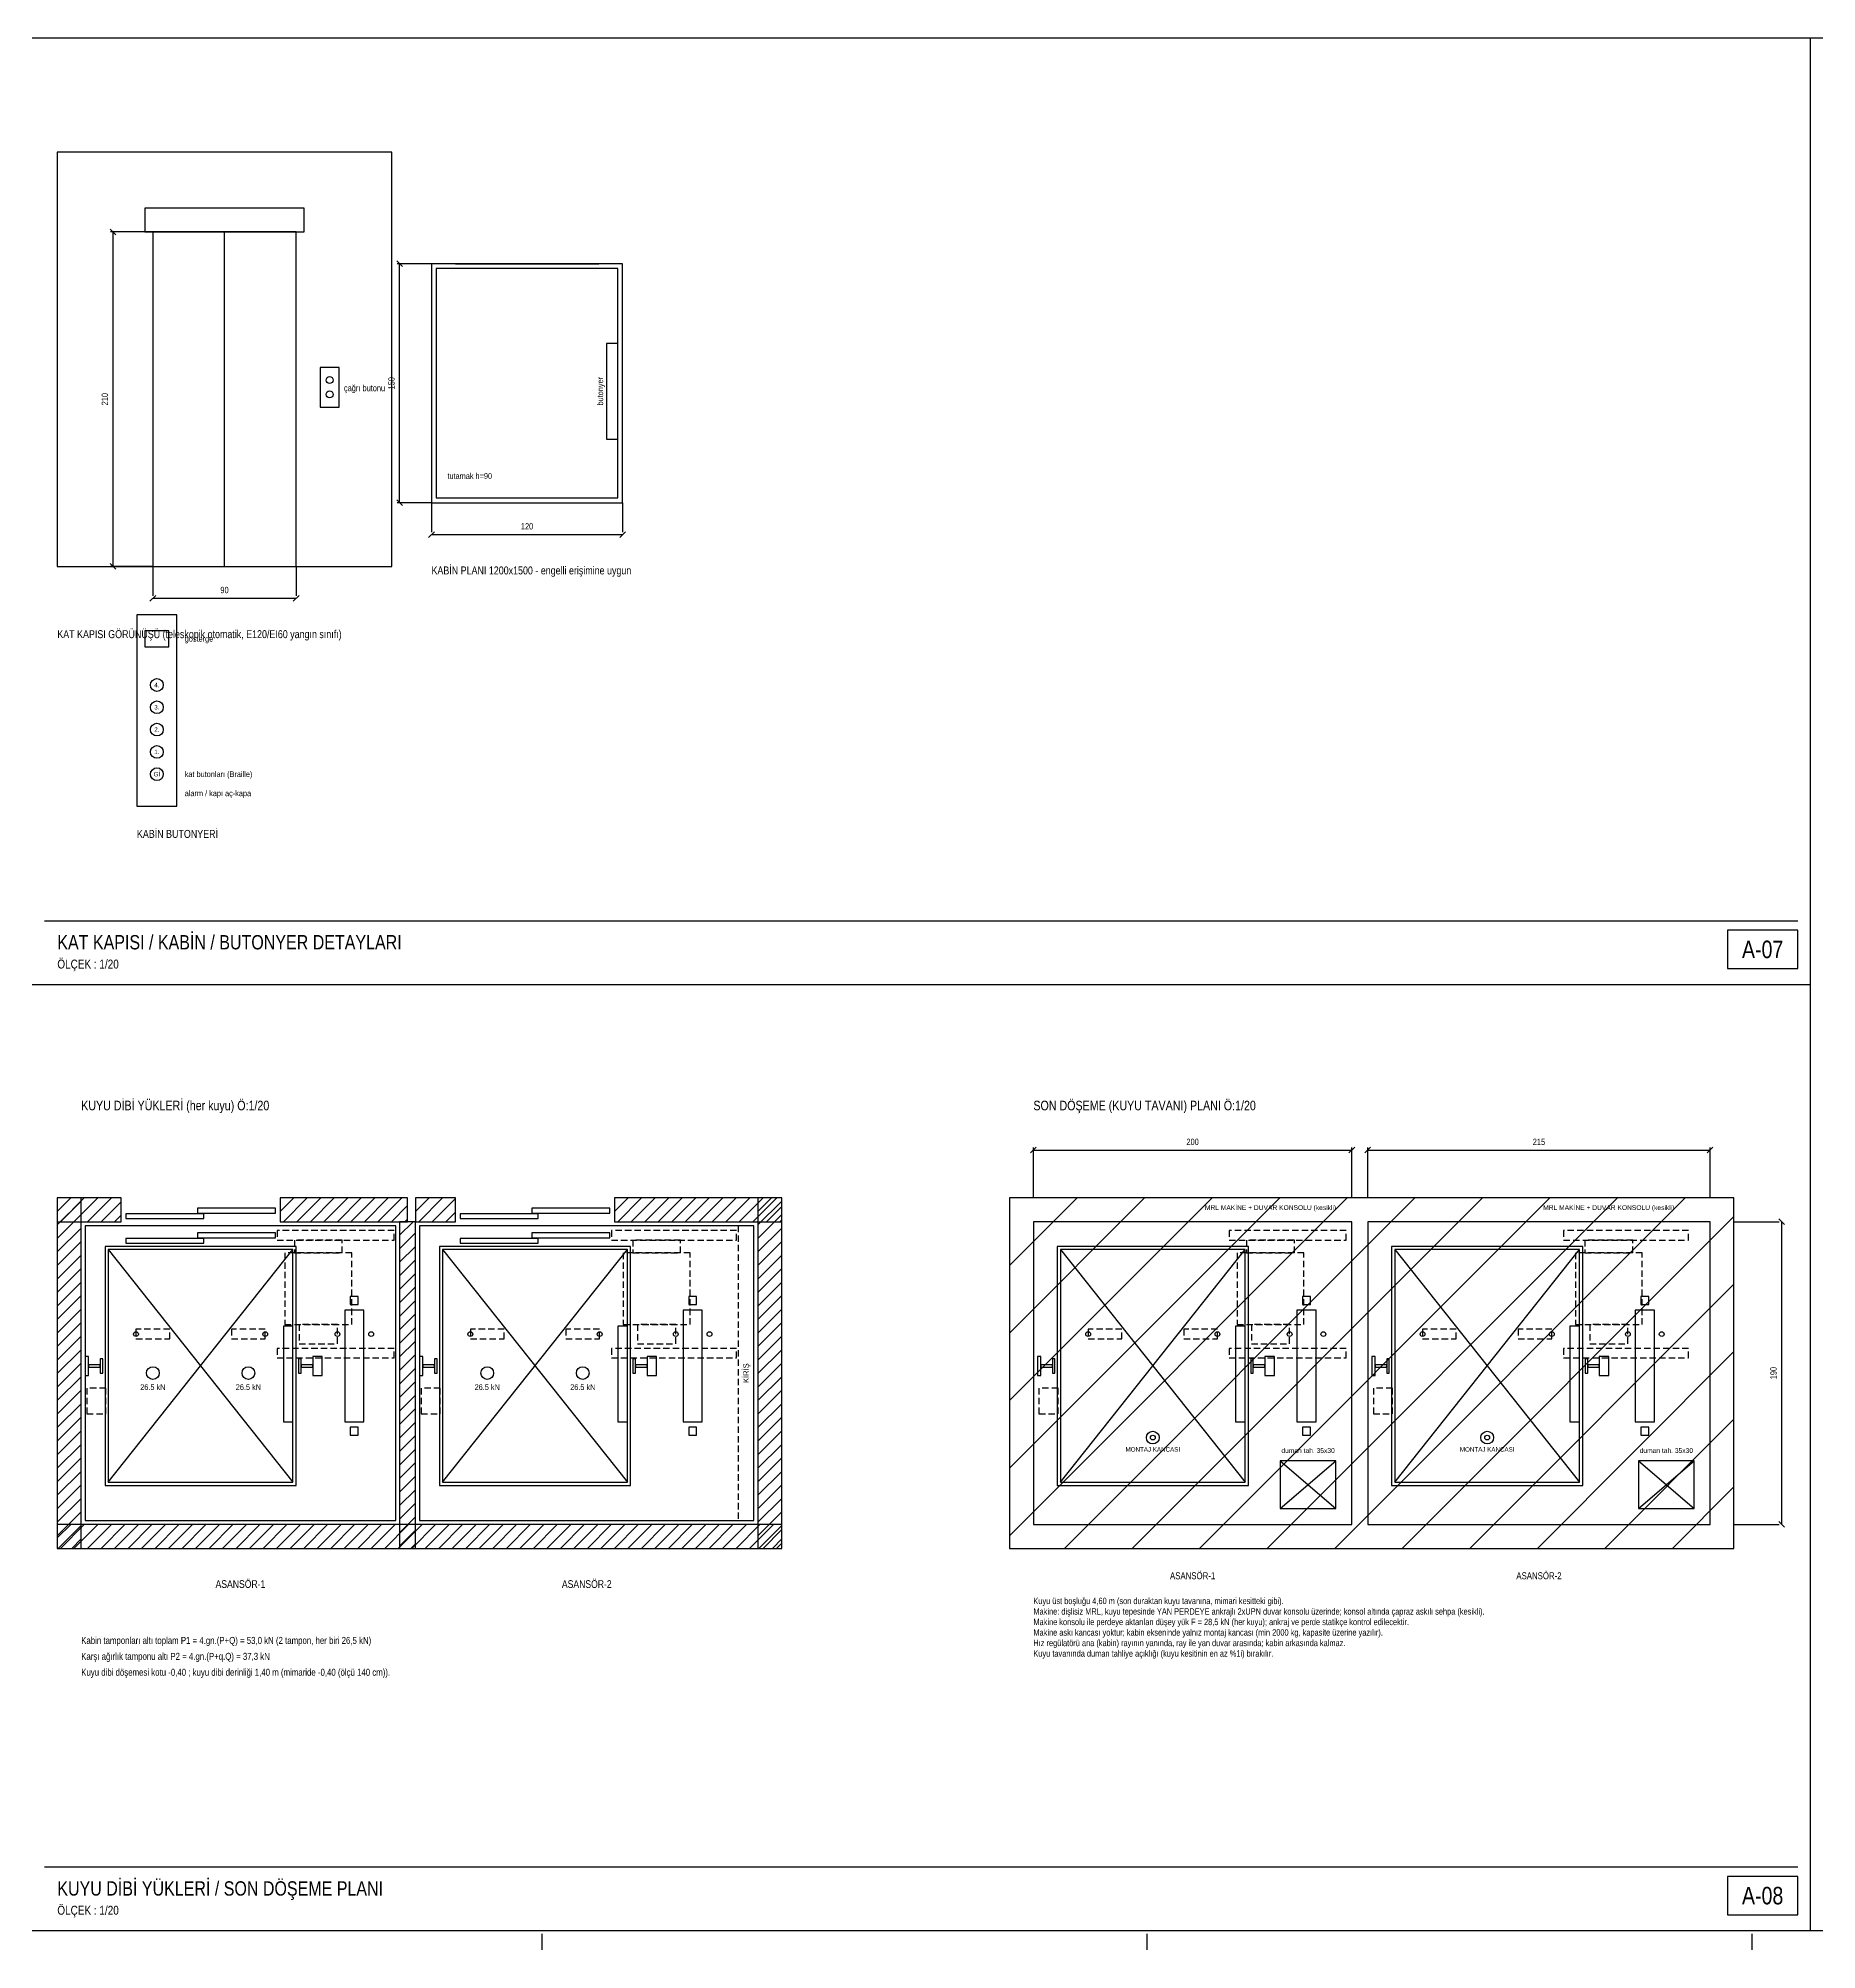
# Model space of a CAD drawing. Header units: centimetres. Extents: x 0 to 12309, y -30 to 2970.
# Drawn here: x 5009 to 7801, y -30 to 2970 of the extents above; entities that cross this region are included whole.
import ezdxf
from ezdxf.enums import TextEntityAlignment as Align

# ---------------------------------------------------------------- set-up
doc = ezdxf.new("R2010")
doc.units = ezdxf.units.CM
doc.linetypes.add('CENTER', pattern=[40, 25, -5, 5, -5])
doc.linetypes.add('DASHED', pattern=[15, 10, -5])
for name, color, linetype in [('SCOTT-ANTET', 4, 'CONTINUOUS'), ('SCOTT-BASLIK', 5, 'CONTINUOUS'), ('SCOTT-CERCEVE', 7, 'CONTINUOUS'), ('SCOTT-DUVAR', 7, 'CONTINUOUS'), ('SCOTT-EKSEN', 8, 'CENTER'), ('SCOTT-HALAT', 6, 'CONTINUOUS'), ('SCOTT-KA', 30, 'CONTINUOUS'), ('SCOTT-KABIN', 5, 'CONTINUOUS'), ('SCOTT-KAPI', 3, 'CONTINUOUS'), ('SCOTT-KIRIS', 1, 'DASHED'), ('SCOTT-MOTOR', 6, 'CONTINUOUS'), ('SCOTT-MOTOR-GIZLI', 6, 'DASHED'), ('SCOTT-OLCU', 3, 'CONTINUOUS'), ('SCOTT-RAY', 1, 'CONTINUOUS'), ('SCOTT-SIVA', 8, 'CONTINUOUS'), ('SCOTT-TARAMA', 8, 'CONTINUOUS'), ('SCOTT-YAZI', 4, 'CONTINUOUS'), ('SCOTT-YUK', 1, 'CONTINUOUS')]:
    doc.layers.add(name, color=color, linetype=linetype)
doc.styles.get("Standard").update_dxf_attribs({"font": 'arial.ttf', "width": 0.8})

msp = doc.modelspace()

# ---------------------------------------------------------------- linework, layer by layer
at = {"layer": 'SCOTT-ANTET'}
for p, q in [((5018.9, 1585), (7771.4, 1585)), ((5018.9, 100), (7771.4, 100))]:
    msp.add_line(p, q, dxfattribs=at)
for points in [[(7661.4, 1510), (7771.4, 1510), (7771.4, 1570), (7661.4, 1570)], [(7661.4, 25), (7771.4, 25), (7771.4, 85), (7661.4, 85)]]:
    msp.add_lwpolyline(points, close=True, dxfattribs=at)
at = {"layer": 'SCOTT-CERCEVE'}
for p, q in [((7791.4, 0), (7791.4, 2970)), ((4998.9, 1485), (7791.4, 1485))]:
    msp.add_line(p, q, dxfattribs=at)
for points in [[(0, 0), (12308.9, 0), (12308.9, 2970), (0, 2970)], [(100, 0), (12283.9, 0), (12283.9, 2970), (100, 2970)]]:
    msp.add_lwpolyline(points, close=True, dxfattribs=at)
at = {"layer": 'SCOTT-DUVAR'}
for points in [[(5038.9, 2141), (5563.9, 2141), (5563.9, 2791), (5038.9, 2791)], [(5038.9, 600), (5076.4, 600), (5076.4, 1150), (5038.9, 1150)], [(5038.9, 1112.5), (5138.9, 1112.5), (5138.9, 1150), (5038.9, 1150)], [(5388.9, 1112.5), (5588.9, 1112.5), (5588.9, 1150), (5388.9, 1150)], [(5601.4, 1112.5), (5663.9, 1112.5), (5663.9, 1150), (5601.4, 1150)], [(5913.9, 1112.5), (6176.4, 1112.5), (6176.4, 1150), (5913.9, 1150)], [(6138.9, 600), (6176.4, 600), (6176.4, 1150), (6138.9, 1150)], [(6533.9, 600), (7671.4, 600), (7671.4, 1150), (6533.9, 1150)], [(5576.4, 600), (5601.4, 600), (5601.4, 1112.5), (5576.4, 1112.5)], [(5038.9, 600), (6176.4, 600), (6176.4, 637.5), (5038.9, 637.5)]]:
    msp.add_lwpolyline(points, close=True, dxfattribs=at)
at = {"layer": 'SCOTT-EKSEN'}
for p, q in [((5800, -30), (5800, -5)), ((6750, -30), (6750, -5)), ((7700, -30), (7700, -5))]:
    msp.add_line(p, q, dxfattribs=at)
at = {"layer": 'SCOTT-HALAT'}
for centre in [(5162.4, 936.2), (5365.4, 936.2), (5478.7, 936.2), (5531.7, 936.2), (5687.4, 936.2), (5890.4, 936.2), (6009.9, 936.2), (6062.9, 936.2), (6657.4, 936.2), (6860.4, 936.2), (6973.7, 936.2), (7026.7, 936.2), (7182.4, 936.2), (7385.4, 936.2), (7504.9, 936.2), (7557.9, 936.2)]:
    msp.add_circle(centre, 3.75, dxfattribs=at)
at = {"layer": 'SCOTT-KA'}
for points in [[(5490.2, 798.8), (5520.2, 798.8), (5520.2, 973.8), (5490.2, 973.8)], [(6021.4, 798.8), (6051.4, 798.8), (6051.4, 973.8), (6021.4, 973.8)], [(6985.2, 798.8), (7015.2, 798.8), (7015.2, 973.8), (6985.2, 973.8)], [(7516.4, 798.8), (7546.4, 798.8), (7546.4, 973.8), (7516.4, 973.8)]]:
    msp.add_lwpolyline(points, close=True, dxfattribs=at)
at = {"layer": 'SCOTT-KABIN'}
for p, q in [((5633.9, 2466), (5633.9, 2466)), ((5118.9, 703.8), (5408.9, 1068.8)), ((5118.9, 1068.8), (5408.9, 703.8)), ((5643.9, 703.8), (5933.9, 1068.8)), ((5643.9, 1068.8), (5933.9, 703.8)), ((6613.9, 703.8), (6903.9, 1068.8)), ((6613.9, 1068.8), (6903.9, 703.8)), ((7138.9, 703.8), (7428.9, 1068.8)), ((7138.9, 1068.8), (7428.9, 703.8))]:
    msp.add_line(p, q, dxfattribs=at)
for points in [[(5626.4, 2241), (5926.4, 2241), (5926.4, 2616), (5626.4, 2616)], [(5633.9, 2248.5), (5918.9, 2248.5), (5918.9, 2608.5), (5633.9, 2608.5)], [(5901.4, 2341), (5918.9, 2341), (5918.9, 2491), (5901.4, 2491)], [(5163.9, 1765), (5226.4, 1765), (5226.4, 2065), (5163.9, 2065)], [(5176.4, 2015), (5213.9, 2015), (5213.9, 2040), (5176.4, 2040)], [(5113.9, 698.8), (5413.9, 698.8), (5413.9, 1073.8), (5113.9, 1073.8)], [(5118.9, 703.8), (5408.9, 703.8), (5408.9, 1068.8), (5118.9, 1068.8)], [(5638.9, 698.8), (5938.9, 698.8), (5938.9, 1073.8), (5638.9, 1073.8)], [(5643.9, 703.8), (5933.9, 703.8), (5933.9, 1068.8), (5643.9, 1068.8)], [(6608.9, 698.8), (6908.9, 698.8), (6908.9, 1073.8), (6608.9, 1073.8)], [(6613.9, 703.8), (6903.9, 703.8), (6903.9, 1068.8), (6613.9, 1068.8)], [(7133.9, 698.8), (7433.9, 698.8), (7433.9, 1073.8), (7133.9, 1073.8)], [(7138.9, 703.8), (7428.9, 703.8), (7428.9, 1068.8), (7138.9, 1068.8)], [(5393.9, 798.8), (5408.9, 798.8), (5408.9, 948.8), (5393.9, 948.8)], [(5918.9, 798.8), (5933.9, 798.8), (5933.9, 948.8), (5918.9, 948.8)], [(6888.9, 798.8), (6903.9, 798.8), (6903.9, 948.8), (6888.9, 948.8)], [(7413.9, 798.8), (7428.9, 798.8), (7428.9, 948.8), (7413.9, 948.8)]]:
    msp.add_lwpolyline(points, close=True, dxfattribs=at)
for centre in [(5195.2, 1955), (5195.2, 1920), (5195.2, 1885), (5195.2, 1850), (5195.2, 1815)]:
    msp.add_circle(centre, 10, dxfattribs=at)
at = {"layer": 'SCOTT-KAPI'}
for p, q in [((5301.4, 2141), (5301.4, 2666)), ((5663.9, 2616), (5888.9, 2616))]:
    msp.add_line(p, q, dxfattribs=at)
for points in [[(5176.4, 2666), (5426.4, 2666), (5426.4, 2703.5), (5176.4, 2703.5)], [(5188.9, 2141), (5413.9, 2141), (5413.9, 2666), (5188.9, 2666)], [(5451.4, 2391), (5481.4, 2391), (5481.4, 2453.5), (5451.4, 2453.5)], [(5146.4, 1117.5), (5268.9, 1117.5), (5268.9, 1125), (5146.4, 1125)], [(5258.9, 1126.2), (5381.4, 1126.2), (5381.4, 1133.8), (5258.9, 1133.8)], [(5671.4, 1117.5), (5793.9, 1117.5), (5793.9, 1125), (5671.4, 1125)], [(5783.9, 1126.2), (5906.4, 1126.2), (5906.4, 1133.8), (5783.9, 1133.8)], [(5146.4, 1078.8), (5268.9, 1078.8), (5268.9, 1086.2), (5146.4, 1086.2)], [(5258.9, 1087.5), (5381.4, 1087.5), (5381.4, 1095), (5258.9, 1095)], [(5671.4, 1078.8), (5793.9, 1078.8), (5793.9, 1086.2), (5671.4, 1086.2)], [(5783.9, 1087.5), (5906.4, 1087.5), (5906.4, 1095), (5783.9, 1095)]]:
    msp.add_lwpolyline(points, close=True, dxfattribs=at)
for centre in [(5466.4, 2433.5), (5466.4, 2411)]:
    msp.add_circle(centre, 5.5, dxfattribs=at)
at = {"layer": 'SCOTT-KIRIS'}
msp.add_lwpolyline([(6107.7, 643.8), (6132.7, 643.8), (6132.7, 1106.2), (6107.7, 1106.2)], close=True, dxfattribs=at)
at = {"layer": 'SCOTT-MOTOR'}
for p, q in [((6958.9, 662.5), (7046.4, 737.5)), ((6958.9, 737.5), (7046.4, 662.5)), ((7521.4, 662.5), (7608.9, 737.5)), ((7521.4, 737.5), (7608.9, 662.5))]:
    msp.add_line(p, q, dxfattribs=at)
for points in [[(6958.9, 662.5), (7046.4, 662.5), (7046.4, 737.5), (6958.9, 737.5)], [(7521.4, 662.5), (7608.9, 662.5), (7608.9, 737.5), (7521.4, 737.5)]]:
    msp.add_lwpolyline(points, close=True, dxfattribs=at)
for centre, radius in [((6758.9, 773.8), 10), ((7283.9, 773.8), 10), ((6758.9, 773.8), 3.75), ((7283.9, 773.8), 3.75)]:
    msp.add_circle(centre, radius, dxfattribs=at)
at = {"layer": 'SCOTT-MOTOR-GIZLI'}
for points in [[(5383.9, 1083.8), (5567.7, 1083.8), (5567.7, 1098.8), (5383.9, 1098.8)], [(5411.2, 1063.8), (5486.2, 1063.8), (5486.2, 1083.8), (5411.2, 1083.8)], [(5908.9, 1083.8), (6105.2, 1083.8), (6105.2, 1098.8), (5908.9, 1098.8)], [(5942.4, 1063.8), (6017.4, 1063.8), (6017.4, 1083.8), (5942.4, 1083.8)], [(6878.9, 1083.8), (7062.7, 1083.8), (7062.7, 1098.8), (6878.9, 1098.8)], [(6906.2, 1063.8), (6981.2, 1063.8), (6981.2, 1083.8), (6906.2, 1083.8)], [(7403.9, 1083.8), (7600.2, 1083.8), (7600.2, 1098.8), (7403.9, 1098.8)], [(7437.4, 1063.8), (7512.4, 1063.8), (7512.4, 1083.8), (7437.4, 1083.8)], [(5396.2, 951.2), (5501.2, 951.2), (5501.2, 1063.8), (5396.2, 1063.8)], [(5927.4, 951.2), (6032.4, 951.2), (6032.4, 1063.8), (5927.4, 1063.8)], [(6891.2, 951.2), (6996.2, 951.2), (6996.2, 1063.8), (6891.2, 1063.8)], [(7422.4, 951.2), (7527.4, 951.2), (7527.4, 1063.8), (7422.4, 1063.8)], [(5162.4, 928.8), (5215.4, 928.8), (5215.4, 943.8), (5162.4, 943.8)], [(5312.4, 928.8), (5365.4, 928.8), (5365.4, 943.8), (5312.4, 943.8)], [(5418.7, 921.2), (5478.7, 921.2), (5478.7, 951.2), (5418.7, 951.2)], [(5687.4, 928.8), (5740.4, 928.8), (5740.4, 943.8), (5687.4, 943.8)], [(5837.4, 928.8), (5890.4, 928.8), (5890.4, 943.8), (5837.4, 943.8)], [(5949.9, 921.2), (6009.9, 921.2), (6009.9, 951.2), (5949.9, 951.2)], [(6657.4, 928.8), (6710.4, 928.8), (6710.4, 943.8), (6657.4, 943.8)], [(6807.4, 928.8), (6860.4, 928.8), (6860.4, 943.8), (6807.4, 943.8)], [(6913.7, 921.2), (6973.7, 921.2), (6973.7, 951.2), (6913.7, 951.2)], [(7182.4, 928.8), (7235.4, 928.8), (7235.4, 943.8), (7182.4, 943.8)], [(7332.4, 928.8), (7385.4, 928.8), (7385.4, 943.8), (7332.4, 943.8)], [(7444.9, 921.2), (7504.9, 921.2), (7504.9, 951.2), (7444.9, 951.2)], [(5383.9, 898.8), (5567.7, 898.8), (5567.7, 913.8), (5383.9, 913.8)], [(5908.9, 898.8), (6105.2, 898.8), (6105.2, 913.8), (5908.9, 913.8)], [(6878.9, 898.8), (7062.7, 898.8), (7062.7, 913.8), (6878.9, 913.8)], [(7403.9, 898.8), (7600.2, 898.8), (7600.2, 913.8), (7403.9, 913.8)], [(5085.2, 811.2), (5115.2, 811.2), (5115.2, 851.2), (5085.2, 851.2)], [(5610.2, 811.2), (5640.2, 811.2), (5640.2, 851.2), (5610.2, 851.2)], [(6580.2, 811.2), (6610.2, 811.2), (6610.2, 851.2), (6580.2, 851.2)], [(7105.2, 811.2), (7135.2, 811.2), (7135.2, 851.2), (7105.2, 851.2)]]:
    msp.add_lwpolyline(points, close=True, dxfattribs=at)
at = {"layer": 'SCOTT-OLCU'}
for p, q in [((5130.9, 2661.5), (5121.9, 2670.5)), ((5188.9, 2666), (5122.4, 2666)), ((5126.4, 2141), (5126.4, 2666)), ((5580.9, 2611.5), (5571.9, 2620.5)), ((5626.4, 2616), (5572.4, 2616)), ((5576.4, 2241), (5576.4, 2616)), ((5580.9, 2236.5), (5571.9, 2245.5)), ((5626.4, 2241), (5572.4, 2241)), ((5626.4, 2241), (5626.4, 2195)), ((5926.4, 2241), (5926.4, 2195)), ((5621.9, 2186.5), (5630.9, 2195.5)), ((5626.4, 2191), (5926.4, 2191)), ((5921.9, 2186.5), (5930.9, 2195.5)), ((5130.9, 2136.5), (5121.9, 2145.5)), ((5188.9, 2141), (5122.4, 2141)), ((5188.9, 2141), (5188.9, 2095)), ((5413.9, 2141), (5413.9, 2095)), ((5184.4, 2086.5), (5193.4, 2095.5)), ((5188.9, 2091), (5413.9, 2091)), ((5409.4, 2086.5), (5418.4, 2095.5)), ((6566.9, 1220.5), (6575.9, 1229.5)), ((6571.4, 1150), (6571.4, 1229)), ((6571.4, 1225), (7071.4, 1225)), ((7066.9, 1220.5), (7075.9, 1229.5)), ((7071.4, 1150), (7071.4, 1229)), ((7091.9, 1220.5), (7100.9, 1229.5)), ((7096.4, 1150), (7096.4, 1229)), ((7096.4, 1225), (7633.9, 1225)), ((7629.4, 1220.5), (7638.4, 1229.5)), ((7633.9, 1150), (7633.9, 1229)), ((7671.4, 1112.5), (7742.4, 1112.5)), ((7750.9, 1108), (7741.9, 1117)), ((7746.4, 637.5), (7746.4, 1112.5)), ((7671.4, 637.5), (7742.4, 637.5)), ((7750.9, 633), (7741.9, 642))]:
    msp.add_line(p, q, dxfattribs=at)
at = {"layer": 'SCOTT-RAY'}
for points in [[(5498.9, 982.5), (5511.4, 982.5), (5511.4, 995), (5498.9, 995)], [(6030.2, 982.5), (6042.7, 982.5), (6042.7, 995), (6030.2, 995)], [(6993.9, 982.5), (7006.4, 982.5), (7006.4, 995), (6993.9, 995)], [(7525.2, 982.5), (7537.7, 982.5), (7537.7, 995), (7525.2, 995)], [(5082.7, 871.2), (5087.9, 871.2), (5087.9, 901.2), (5082.7, 901.2)], [(5439.9, 871.2), (5454.9, 871.2), (5454.9, 901.2), (5439.9, 901.2)], [(5607.7, 871.2), (5612.9, 871.2), (5612.9, 901.2), (5607.7, 901.2)], [(5964.9, 871.2), (5979.9, 871.2), (5979.9, 901.2), (5964.9, 901.2)], [(6577.7, 871.2), (6582.9, 871.2), (6582.9, 901.2), (6577.7, 901.2)], [(6934.9, 871.2), (6949.9, 871.2), (6949.9, 901.2), (6934.9, 901.2)], [(7102.7, 871.2), (7107.9, 871.2), (7107.9, 901.2), (7102.7, 901.2)], [(7459.9, 871.2), (7474.9, 871.2), (7474.9, 901.2), (7459.9, 901.2)], [(5087.9, 884.2), (5106.2, 884.2), (5106.2, 888.2), (5087.9, 888.2)], [(5106.2, 875.1), (5110.2, 875.1), (5110.2, 897.4), (5106.2, 897.4)], [(5417.7, 875.1), (5421.7, 875.1), (5421.7, 897.4), (5417.7, 897.4)], [(5421.7, 884.2), (5439.9, 884.2), (5439.9, 888.2), (5421.7, 888.2)], [(5612.9, 884.2), (5631.2, 884.2), (5631.2, 888.2), (5612.9, 888.2)], [(5631.2, 875.1), (5635.2, 875.1), (5635.2, 897.4), (5631.2, 897.4)], [(5942.7, 875.1), (5946.7, 875.1), (5946.7, 897.4), (5942.7, 897.4)], [(5946.7, 884.2), (5964.9, 884.2), (5964.9, 888.2), (5946.7, 888.2)], [(6582.9, 884.2), (6601.2, 884.2), (6601.2, 888.2), (6582.9, 888.2)], [(6601.2, 875.1), (6605.2, 875.1), (6605.2, 897.4), (6601.2, 897.4)], [(6912.7, 875.1), (6916.7, 875.1), (6916.7, 897.4), (6912.7, 897.4)], [(6916.7, 884.2), (6934.9, 884.2), (6934.9, 888.2), (6916.7, 888.2)], [(7107.9, 884.2), (7126.2, 884.2), (7126.2, 888.2), (7107.9, 888.2)], [(7126.2, 875.1), (7130.2, 875.1), (7130.2, 897.4), (7126.2, 897.4)], [(7437.7, 875.1), (7441.7, 875.1), (7441.7, 897.4), (7437.7, 897.4)], [(7441.7, 884.2), (7459.9, 884.2), (7459.9, 888.2), (7441.7, 888.2)], [(5498.9, 777.5), (5511.4, 777.5), (5511.4, 790), (5498.9, 790)], [(6030.2, 777.5), (6042.7, 777.5), (6042.7, 790), (6030.2, 790)], [(6993.9, 777.5), (7006.4, 777.5), (7006.4, 790), (6993.9, 790)], [(7525.2, 777.5), (7537.7, 777.5), (7537.7, 790), (7525.2, 790)]]:
    msp.add_lwpolyline(points, close=True, dxfattribs=at)
at = {"layer": 'SCOTT-SIVA'}
for points in [[(6571.4, 637.5), (7071.4, 637.5), (7071.4, 1112.5), (6571.4, 1112.5)], [(7096.4, 637.5), (7633.9, 637.5), (7633.9, 1112.5), (7096.4, 1112.5)], [(5082.7, 643.8), (5570.2, 643.8), (5570.2, 1106.2), (5082.7, 1106.2)], [(5607.7, 643.8), (6132.7, 643.8), (6132.7, 1106.2), (5607.7, 1106.2)]]:
    msp.add_lwpolyline(points, close=True, dxfattribs=at)
at = {"layer": 'SCOTT-TARAMA'}
for p, q in [((5038.9, 1128.8), (5060.1, 1150)), ((5038.9, 1128.8), (5060.1, 1150)), ((5038.9, 1107.6), (5076.4, 1145.1)), ((5043.8, 1112.5), (5081.3, 1150)), ((5065, 1112.5), (5102.5, 1150)), ((5086.3, 1112.5), (5123.8, 1150)), ((5107.5, 1112.5), (5138.9, 1143.9)), ((5388.9, 1128.8), (5410.1, 1150)), ((5393.8, 1112.5), (5431.3, 1150)), ((5415, 1112.5), (5452.5, 1150)), ((5436.3, 1112.5), (5473.8, 1150)), ((5457.5, 1112.5), (5495, 1150)), ((5478.7, 1112.5), (5516.2, 1150)), ((5499.9, 1112.5), (5537.4, 1150)), ((5521.1, 1112.5), (5558.6, 1150)), ((5542.3, 1112.5), (5579.8, 1150)), ((5601.4, 1128.8), (5622.6, 1150)), ((5606.3, 1112.5), (5643.8, 1150)), ((5627.5, 1112.5), (5663.9, 1148.9)), ((5913.9, 1128.8), (5935.1, 1150)), ((5918.8, 1112.5), (5956.3, 1150)), ((5940, 1112.5), (5977.5, 1150)), ((5961.3, 1112.5), (5998.8, 1150)), ((5982.5, 1112.5), (6020, 1150)), ((6003.7, 1112.5), (6041.2, 1150)), ((6024.9, 1112.5), (6062.4, 1150)), ((6046.1, 1112.5), (6083.6, 1150)), ((6067.3, 1112.5), (6104.8, 1150)), ((6088.5, 1112.5), (6126, 1150)), ((6109.7, 1112.5), (6147.2, 1150)), ((6131, 1112.5), (6168.5, 1150)), ((6138.9, 1128.8), (6160.1, 1150)), ((6138.9, 1107.6), (6176.4, 1145.1)), ((6533.9, 1043.9), (6640, 1150)), ((6533.9, 937.9), (6746, 1150)), ((6533.9, 831.8), (6852.1, 1150)), ((6533.9, 725.7), (6958.2, 1150)), ((6533.9, 619.7), (7064.2, 1150)), ((6620.3, 600), (7170.3, 1150)), ((6726.4, 600), (7276.4, 1150)), ((6832.4, 600), (7382.4, 1150)), ((6938.5, 600), (7488.5, 1150)), ((7044.6, 600), (7594.6, 1150)), ((5038.9, 1086.4), (5076.4, 1123.9)), ((5128.7, 1112.5), (5138.9, 1122.7)), ((5563.5, 1112.5), (5588.9, 1137.9)), ((5576.4, 1091.3), (5597.6, 1112.5)), ((5584.7, 1112.5), (5588.9, 1116.7)), ((5648.8, 1112.5), (5663.9, 1127.6)), ((6138.9, 1086.4), (6176.4, 1123.9)), ((6152.2, 1112.5), (6176.4, 1136.7)), ((6173.4, 1112.5), (6176.4, 1115.5)), ((7150.6, 600), (7671.4, 1120.8)), ((5038.9, 1065.1), (5076.4, 1102.6)), ((5038.9, 1043.9), (5076.4, 1081.4)), ((5576.4, 1070.1), (5601.4, 1095.1)), ((6138.9, 1065.1), (6176.4, 1102.6)), ((6138.9, 1043.9), (6176.4, 1081.4)), ((5038.9, 1022.7), (5076.4, 1060.2)), ((5576.4, 1048.9), (5601.4, 1073.9)), ((5576.4, 1027.6), (5601.4, 1052.6)), ((6138.9, 1022.7), (6176.4, 1060.2)), ((5038.9, 1001.5), (5076.4, 1039)), ((5576.4, 1006.4), (5601.4, 1031.4)), ((6138.9, 1001.5), (6176.4, 1039)), ((5038.9, 980.3), (5076.4, 1017.8)), ((5038.9, 959.1), (5076.4, 996.6)), ((5576.4, 985.2), (5601.4, 1010.2)), ((6138.9, 980.3), (6176.4, 1017.8)), ((6138.9, 959.1), (6176.4, 996.6)), ((7256.7, 600), (7671.4, 1014.7)), ((5038.9, 937.9), (5076.4, 975.4)), ((5576.4, 964), (5601.4, 989)), ((5576.4, 942.8), (5601.4, 967.8)), ((6138.9, 937.9), (6176.4, 975.4)), ((5038.9, 916.7), (5076.4, 954.2)), ((5038.9, 895.4), (5076.4, 932.9)), ((5576.4, 921.6), (5601.4, 946.6)), ((6138.9, 916.7), (6176.4, 954.2)), ((6138.9, 895.4), (6176.4, 932.9)), ((5038.9, 874.2), (5076.4, 911.7)), ((5576.4, 900.4), (5601.4, 925.4)), ((5576.4, 879.2), (5601.4, 904.2)), ((6138.9, 874.2), (6176.4, 911.7)), ((7362.7, 600), (7671.4, 908.7)), ((5038.9, 853), (5076.4, 890.5)), ((5576.4, 857.9), (5601.4, 882.9)), ((6138.9, 853), (6176.4, 890.5)), ((5038.9, 831.8), (5076.4, 869.3)), ((5038.9, 810.6), (5076.4, 848.1)), ((5576.4, 836.7), (5601.4, 861.7)), ((5576.4, 815.5), (5601.4, 840.5)), ((6138.9, 831.8), (6176.4, 869.3)), ((6138.9, 810.6), (6176.4, 848.1)), ((5038.9, 789.4), (5076.4, 826.9)), ((5576.4, 794.3), (5601.4, 819.3)), ((6138.9, 789.4), (6176.4, 826.9)), ((5038.9, 768.2), (5076.4, 805.7)), ((5038.9, 747), (5076.4, 784.5)), ((5576.4, 773.1), (5601.4, 798.1)), ((6138.9, 768.2), (6176.4, 805.7)), ((6138.9, 747), (6176.4, 784.5)), ((7468.8, 600), (7671.4, 802.6)), ((5038.9, 725.7), (5076.4, 763.2)), ((5576.4, 751.9), (5601.4, 776.9)), ((5576.4, 730.7), (5601.4, 755.7)), ((6138.9, 725.7), (6176.4, 763.2)), ((5038.9, 704.5), (5076.4, 742)), ((5038.9, 683.3), (5076.4, 720.8)), ((5576.4, 709.5), (5601.4, 734.5)), ((6138.9, 704.5), (6176.4, 742)), ((6138.9, 683.3), (6176.4, 720.8)), ((5038.9, 662.1), (5076.4, 699.6)), ((5576.4, 688.2), (5601.4, 713.2)), ((5576.4, 667), (5601.4, 692)), ((6138.9, 662.1), (6176.4, 699.6)), ((7574.9, 600), (7671.4, 696.5)), ((5038.9, 640.9), (5076.4, 678.4)), ((5576.4, 645.8), (5601.4, 670.8)), ((6138.9, 640.9), (6176.4, 678.4)), ((5038.9, 619.7), (5076.4, 657.2)), ((5038.9, 616.3), (5060.1, 637.5)), ((5040.4, 600), (5076.4, 636)), ((5043.8, 600), (5081.3, 637.5)), ((5065, 600), (5102.5, 637.5)), ((5086.3, 600), (5123.8, 637.5)), ((5107.5, 600), (5145, 637.5)), ((5128.7, 600), (5166.2, 637.5)), ((5149.9, 600), (5187.4, 637.5)), ((5171.1, 600), (5208.6, 637.5)), ((5192.3, 600), (5229.8, 637.5)), ((5213.5, 600), (5251, 637.5)), ((5234.7, 600), (5272.2, 637.5)), ((5256, 600), (5293.5, 637.5)), ((5277.2, 600), (5314.7, 637.5)), ((5298.4, 600), (5335.9, 637.5)), ((5319.6, 600), (5357.1, 637.5)), ((5340.8, 600), (5378.3, 637.5)), ((5362, 600), (5399.5, 637.5)), ((5383.2, 600), (5420.7, 637.5)), ((5404.5, 600), (5442, 637.5)), ((5425.7, 600), (5463.2, 637.5)), ((5446.9, 600), (5484.4, 637.5)), ((5468.1, 600), (5505.6, 637.5)), ((5489.3, 600), (5526.8, 637.5)), ((5510.5, 600), (5548, 637.5)), ((5531.7, 600), (5569.2, 637.5)), ((5552.9, 600), (5590.4, 637.5)), ((5574.2, 600), (5611.7, 637.5)), ((5576.4, 624.6), (5601.4, 649.6)), ((5595.4, 600), (5632.9, 637.5)), ((5616.6, 600), (5654.1, 637.5)), ((5637.8, 600), (5675.3, 637.5)), ((5659, 600), (5696.5, 637.5)), ((5680.2, 600), (5717.7, 637.5)), ((5701.4, 600), (5738.9, 637.5)), ((5722.6, 600), (5760.1, 637.5)), ((5743.9, 600), (5781.4, 637.5)), ((5765.1, 600), (5802.6, 637.5)), ((5786.3, 600), (5823.8, 637.5)), ((5807.5, 600), (5845, 637.5)), ((5828.7, 600), (5866.2, 637.5)), ((5849.9, 600), (5887.4, 637.5)), ((5871.1, 600), (5908.6, 637.5)), ((5892.4, 600), (5929.9, 637.5)), ((5913.6, 600), (5951.1, 637.5)), ((5934.8, 600), (5972.3, 637.5)), ((5956, 600), (5993.5, 637.5)), ((5977.2, 600), (6014.7, 637.5)), ((5998.4, 600), (6035.9, 637.5)), ((6019.6, 600), (6057.1, 637.5)), ((6040.8, 600), (6078.3, 637.5)), ((6062.1, 600), (6099.6, 637.5)), ((6083.3, 600), (6120.8, 637.5)), ((6104.5, 600), (6142, 637.5)), ((6125.7, 600), (6163.2, 637.5)), ((6138.9, 619.7), (6176.4, 657.2)), ((6140.4, 600), (6176.4, 636)), ((5061.7, 600), (5076.4, 614.7)), ((5576.4, 603.4), (5601.4, 628.4)), ((5594.2, 600), (5601.4, 607.2)), ((6146.9, 600), (6176.4, 629.5)), ((6161.7, 600), (6176.4, 614.7)), ((6168.1, 600), (6176.4, 608.3))]:
    msp.add_line(p, q, dxfattribs=at)
at = {"layer": 'SCOTT-YUK'}
for centre in [(5188.9, 875), (5338.9, 875), (5713.9, 875), (5863.9, 875)]:
    msp.add_circle(centre, 10, dxfattribs=at)

# ---------------------------------------------------------------- texts
at = {"layer": 'SCOTT-ANTET', "width": 0.8}
for s, p in [('A-07', (7716.4, 1540)), ('A-08', (7716.4, 55))]:
    msp.add_text(s, height=27.5, dxfattribs=at).set_placement(p, align=Align.MIDDLE_CENTER)
for p in [(5038.9, 1510), (5038.9, 25)]:
    msp.add_text('ÖLÇEK : 1/20', height=14, dxfattribs=at).set_placement(p)
at = {"layer": 'SCOTT-BASLIK', "width": 0.8}
for s, height, p in [('KABİN PLANI 1200x1500 - engelli erişimine uygun', 12.5, (5626.4, 2128.5)), ('KAT KAPISI GÖRÜNÜŞÜ (teleskopik otomatik, E120/EI60 yangın sınıfı)', 12.5, (5038.9, 2028.5)), ('KABİN BUTONYERİ', 12.5, (5163.9, 1715)), ('KAT KAPISI / KABİN / BUTONYER DETAYLARI', 22.5, (5038.9, 1540)), ('KUYU DİBİ YÜKLERİ (her kuyu) Ö:1/20', 15, (5076.4, 1287.5)), ('SON DÖŞEME (KUYU TAVANI) PLANI Ö:1/20', 15, (6571.4, 1287.5)), ('KUYU DİBİ YÜKLERİ / SON DÖŞEME PLANI', 22.5, (5038.9, 55))]:
    msp.add_text(s, height=height, dxfattribs=at).set_placement(p)
for s, height, p in [('ASANSÖR-1', 12.1, (5326.4, 550)), ('ASANSÖR-2', 12.1, (5870.2, 550)), ('ASANSÖR-1', 11, (6821.4, 562.5)), ('ASANSÖR-2', 11, (7365.2, 562.5))]:
    msp.add_text(s, height=height, dxfattribs=at).set_placement(p, align=Align.TOP_CENTER)
at = {"layer": 'SCOTT-KIRIS', "width": 0.8}
msp.add_text('KİRİŞ', height=8.8, rotation=90, dxfattribs=at).set_placement((6120.2, 875), align=Align.MIDDLE_CENTER)
at = {"layer": 'SCOTT-MOTOR', "width": 0.8}
for s, p in [('MRL MAKİNE + DUVAR KONSOLU (kesikli)', (6943.7, 1128.8)), ('MRL MAKİNE + DUVAR KONSOLU (kesikli)', (7474.9, 1128.8)), ('duman tah. 35x30', (7002.7, 747.5)), ('duman tah. 35x30', (7565.2, 747.5))]:
    msp.add_text(s, height=7.5, dxfattribs=at).set_placement(p, align=Align.BOTTOM_CENTER)
for p in [(6758.9, 758.8), (7283.9, 758.8)]:
    msp.add_text('MONTAJ KANCASI', height=7, dxfattribs=at).set_placement(p, align=Align.TOP_CENTER)
at = {"layer": 'SCOTT-OLCU', "width": 0.8}
for s, p in [('150', (5571.4, 2428.5)), ('210', (5121.4, 2403.5)), ('190', (7741.4, 875))]:
    msp.add_text(s, height=10, rotation=90, dxfattribs=at).set_placement(p, align=Align.BOTTOM_CENTER)
for s, p in [('120', (5776.4, 2196)), ('90', (5301.4, 2096)), ('200', (6821.4, 1230)), ('215', (7365.2, 1230))]:
    msp.add_text(s, height=10, dxfattribs=at).set_placement(p, align=Align.BOTTOM_CENTER)
at = {"layer": 'SCOTT-YAZI', "width": 0.8}
msp.add_text('butonyer', height=9, rotation=90, dxfattribs=at).set_placement((5891.4, 2416), align=Align.MIDDLE_CENTER)
for s, height, p in [('çağrı butonu', 10, (5488.9, 2421)), ('gösterge', 9, (5238.9, 2027.5)), ('kat butonları (Braille)', 9, (5238.9, 1815)), ('alarm / kapı aç-kapa', 9, (5238.9, 1785))]:
    msp.add_text(s, height=height, dxfattribs=at).set_placement(p, align=Align.MIDDLE_LEFT)
for s, height, p in [('tutamak h=90', 9, (5651.4, 2278.5)), ('Kuyu üst boşluğu 4,60 m (son duraktan kuyu tavanına, mimari kesitteki gibi).', 10, (6571.4, 512.5)), ('Makine: dişlisiz MRL, kuyu tepesinde YAN PERDEYE ankrajlı 2xUPN duvar konsolu üzerinde; konsol altında çapraz askılı sehpa (kesikli).', 10, (6571.4, 496)), ('Makine konsolu ile perdeye aktarılan düşey yük F = 28,5 kN (her kuyu); ankraj ve perde statikçe kontrol edilecektir.', 10, (6571.4, 479.5)), ('Kabin tamponları altı toplam P1 = 4.gn.(P+Q) = 53,0 kN (2 tampon, her biri 26,5 kN)', 11, (5076.4, 450)), ('Makine askı kancası yoktur; kabin ekseninde yalnız montaj kancası (min 2000 kg, kapasite üzerine yazılır).', 10, (6571.4, 463)), ('Hız regülatörü ana (kabin) rayının yanında, ray ile yan duvar arasında; kabin arkasında kalmaz.', 10, (6571.4, 446.5)), ('Karşı ağırlık tamponu altı P2 = 4.gn.(P+q.Q) = 37,3 kN', 11, (5076.4, 425)), ('Kuyu tavanında duman tahliye açıklığı (kuyu kesitinin en az %1i) bırakılır.', 10, (6571.4, 430)), ('Kuyu dibi döşemesi kotu -0,40 ; kuyu dibi derinliği 1,40 m (mimaride -0,40 (ölçü 140 cm)).', 11, (5076.4, 400))]:
    msp.add_text(s, height=height, dxfattribs=at).set_placement(p)
for s, p in [('4.', (5195.2, 1955)), ('3.', (5195.2, 1920)), ('2.', (5195.2, 1885)), ('1.', (5195.2, 1850)), ('Gİ', (5195.2, 1815))]:
    msp.add_text(s, height=7, dxfattribs=at).set_placement(p, align=Align.MIDDLE_CENTER)
at = {"layer": 'SCOTT-YUK', "width": 0.8}
for p in [(5188.9, 857.5), (5338.9, 857.5), (5713.9, 857.5), (5863.9, 857.5)]:
    msp.add_text('26.5 kN', height=9, dxfattribs=at).set_placement(p, align=Align.TOP_CENTER)

doc.saveas('drawing.dxf')
